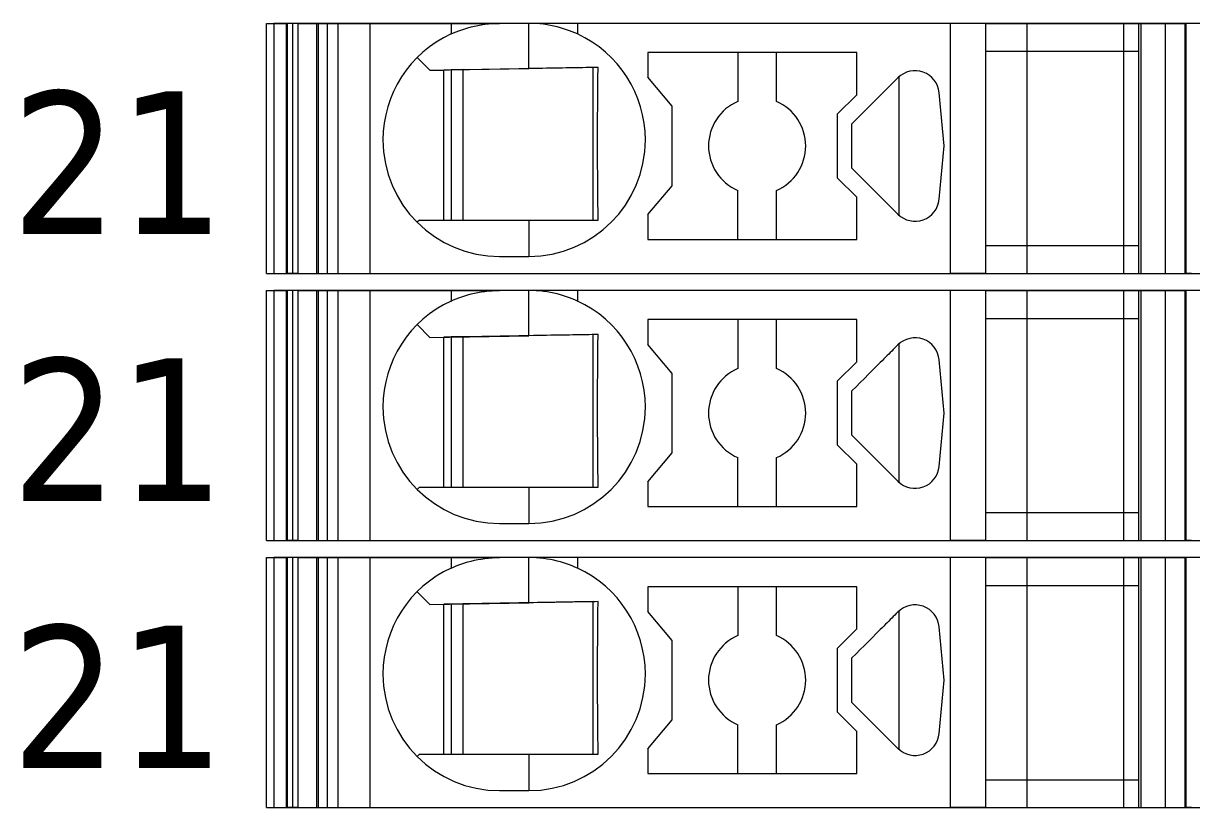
# Model space of a CAD drawing. Header units: millimetres. Extents: x 0 to 2100, y 0 to 1485.
# Drawn here: x 1216.85 to 1240.89, y 370.85 to 387 of the extents above; entities that cross this region are included whole.
import ezdxf
from ezdxf.enums import TextEntityAlignment as Align

# ---------------------------------------------------------------- set-up
doc = ezdxf.new("R2010")
doc.units = ezdxf.units.MM
for name, color, linetype, lineweight in [('EPLAN309', 5, 'Continuous', 5), ('EPLAN493', 5, 'Continuous', 5), ('MAIN-1', 7, 'Continuous', 5), ('MAIN-2', 7, 'Continuous', 5)]:
    doc.layers.add(name, color=color, linetype=linetype, lineweight=lineweight)
doc.styles.add('Tahoma', font='')
doc.styles.get('Tahoma').set_extended_font_data('Tahoma')

# ---------------------------------------------------------------- blocks, each defined once
blk = doc.blocks.new('EPLSYM_LibrarySPECIAL_Symbol12_Variant0_Placement8_75')
at = {"layer": 'EPLAN309', "lineweight": 13, "ltscale": 20}
blk.add_lwpolyline([(0, -5.15), (68.15, -5.15), (68.15, 0), (0, 0)], close=True, dxfattribs=at)
at = {"layer": 'EPLAN493', "color": 5, "style": 'Tahoma'}
blk.add_attdef('17_20450', text='', height=2.93475, dxfattribs=at).set_placement((0, -27.293475), align=Align.MIDDLE_RIGHT)
blk = doc.blocks.new('EPLSYM_LibrarySPECIAL_Symbol12_Variant0_Placement8_76')
at = {"layer": 'EPLAN309', "lineweight": 13, "ltscale": 20}
blk.add_lwpolyline([(0, -5.15), (68.15, -5.15), (68.15, 0), (0, 0)], close=True, dxfattribs=at)
at = {"layer": 'EPLAN493', "color": 5, "style": 'Tahoma'}
blk.add_attdef('17_20450', text='', height=2.93475, dxfattribs=at).set_placement((0, -27.293475), align=Align.MIDDLE_RIGHT)
blk = doc.blocks.new('EPLSYM_LibrarySPECIAL_Symbol12_Variant0_Placement8_77')
at = {"layer": 'EPLAN309', "lineweight": 13, "ltscale": 20}
blk.add_lwpolyline([(0, -5.15), (68.15, -5.15), (68.15, 0), (0, 0)], close=True, dxfattribs=at)
at = {"layer": 'EPLAN493', "color": 5, "style": 'Tahoma'}
blk.add_attdef('17_20450', text='', height=2.93475, dxfattribs=at).set_placement((0, -27.293475), align=Align.MIDDLE_RIGHT)

msp = doc.modelspace()

# ---------------------------------------------------------------- linework, layer by layer
at = {"layer": 'MAIN-1'}
for p, q in [((1221.85, 387), (1222.284, 387)), ((1221.85, 381.85), (1221.85, 387)), ((1222.393, 387), (1222.284, 387)), ((1222.284, 381.85), (1222.284, 387)), ((1222.501, 387), (1222.393, 387)), ((1222.393, 381.85), (1222.393, 387)), ((1222.501, 387), (1225.65, 387)), ((1222.501, 381.85), (1222.501, 387)), ((1225.65, 387), (1226.65, 387)), ((1225.65, 387), (1225.65, 386.782)), ((1225.872, 386.87), (1225.933, 386.89)), ((1225.933, 386.89), (1225.997, 386.909)), ((1225.997, 386.909), (1226.063, 386.927)), ((1226.063, 386.927), (1226.131, 386.943)), ((1226.131, 386.943), (1226.201, 386.958)), ((1226.201, 386.958), (1226.272, 386.97)), ((1226.272, 386.97), (1226.346, 386.981)), ((1226.346, 386.981), (1226.421, 386.989)), ((1226.421, 386.989), (1226.497, 386.995)), ((1226.497, 386.995), (1226.573, 386.999)), ((1226.573, 386.999), (1226.65, 387)), ((1227.25, 387), (1226.65, 387)), ((1227.327, 386.999), (1227.25, 387)), ((1228.25, 387), (1227.25, 387)), ((1227.25, 386.068), (1227.25, 387)), ((1227.403, 386.995), (1227.327, 386.999)), ((1227.479, 386.989), (1227.403, 386.995)), ((1227.554, 386.981), (1227.479, 386.989)), ((1227.628, 386.97), (1227.554, 386.981)), ((1227.699, 386.958), (1227.628, 386.97)), ((1227.769, 386.943), (1227.699, 386.958)), ((1227.837, 386.927), (1227.769, 386.943)), ((1227.903, 386.909), (1227.837, 386.927)), ((1227.967, 386.89), (1227.903, 386.909)), ((1228.028, 386.87), (1227.967, 386.89)), ((1235.932, 387), (1228.25, 387)), ((1228.25, 387), (1228.25, 386.782)), ((1236.65, 387), (1235.932, 387)), ((1235.932, 381.85), (1235.932, 387)), ((1236.65, 387), (1239.8, 387)), ((1236.65, 387), (1236.65, 381.85)), ((1239.8, 387), (1240.35, 387)), ((1239.8, 387), (1239.8, 381.85)), ((1240.35, 387), (1240.784, 387)), ((1240.35, 387), (1240.35, 381.85)), ((1240.893, 387), (1240.784, 387)), ((1240.784, 381.85), (1240.784, 387)), ((1225.65, 386.782), (1225.702, 386.805)), ((1225.702, 386.805), (1225.756, 386.827)), ((1225.756, 386.827), (1225.813, 386.849)), ((1225.813, 386.849), (1225.872, 386.87)), ((1228.087, 386.849), (1228.028, 386.87)), ((1228.144, 386.827), (1228.087, 386.849)), ((1228.198, 386.805), (1228.144, 386.827)), ((1228.25, 386.782), (1228.198, 386.805)), ((1236.65, 386.425), (1239.8, 386.425)), ((1224.953, 386.297), (1225.217, 386.033)), ((1229.7, 386.4), (1229.7, 385.889)), ((1234, 386.4), (1229.7, 386.4)), ((1231.55, 386.4), (1231.55, 385.392)), ((1232.35, 385.392), (1232.35, 386.4)), ((1234, 385.529), (1234, 386.4)), ((1225.217, 386.033), (1227.25, 386.068)), ((1225.5, 382.95), (1225.5, 386.038)), ((1225.65, 386.04), (1225.65, 382.95)), ((1225.9, 382.95), (1225.9, 386.045)), ((1227.345, 386.07), (1227.25, 386.068)), ((1227.438, 386.071), (1227.345, 386.07)), ((1227.53, 386.073), (1227.438, 386.071)), ((1227.618, 386.075), (1227.53, 386.073)), ((1227.703, 386.076), (1227.618, 386.075)), ((1227.786, 386.077), (1227.703, 386.076)), ((1227.865, 386.079), (1227.786, 386.077)), ((1227.943, 386.08), (1227.865, 386.079)), ((1228.017, 386.081), (1227.943, 386.08)), ((1228.09, 386.082), (1228.017, 386.081)), ((1228.16, 386.084), (1228.09, 386.082)), ((1228.229, 386.085), (1228.16, 386.084)), ((1228.297, 386.086), (1228.229, 386.085)), ((1228.363, 386.087), (1228.297, 386.086)), ((1228.428, 386.088), (1228.363, 386.087)), ((1228.491, 386.089), (1228.428, 386.088)), ((1228.554, 386.09), (1228.491, 386.089)), ((1228.615, 386.091), (1228.554, 386.09)), ((1228.579, 382.95), (1228.579, 386.091)), ((1228.676, 386.092), (1228.615, 386.091)), ((1228.674, 385.877), (1228.675, 385.95)), ((1228.675, 385.95), (1228.676, 386.022)), ((1228.676, 386.022), (1228.676, 386.092)), ((1228.672, 385.649), (1228.673, 385.727)), ((1228.673, 385.803), (1228.674, 385.877)), ((1228.673, 385.727), (1228.673, 385.803)), ((1230.2, 385.293), (1229.7, 385.889)), ((1234.658, 385.691), (1234.627, 385.659)), ((1234.69, 385.722), (1234.658, 385.691)), ((1234.721, 385.753), (1234.69, 385.722)), ((1234.752, 385.785), (1234.721, 385.753)), ((1234.784, 385.816), (1234.752, 385.785)), ((1234.815, 385.847), (1234.784, 385.816)), ((1234.846, 385.879), (1234.815, 385.847)), ((1234.867, 385.898), (1234.867, 383.052)), ((1228.67, 385.488), (1228.671, 385.57)), ((1228.67, 385.404), (1228.67, 385.488)), ((1228.671, 385.57), (1228.672, 385.649)), ((1233.6, 385.129), (1234, 385.529)), ((1234.443, 385.475), (1234.402, 385.434)), ((1234.483, 385.515), (1234.443, 385.475)), ((1234.521, 385.553), (1234.483, 385.515)), ((1234.558, 385.59), (1234.521, 385.553)), ((1234.594, 385.626), (1234.558, 385.59)), ((1234.627, 385.659), (1234.594, 385.626)), ((1235.802, 384.475), (1235.698, 385.572)), ((1228.668, 385.132), (1228.669, 385.226)), ((1228.669, 385.317), (1228.67, 385.404)), ((1228.669, 385.226), (1228.669, 385.317)), ((1230.2, 383.657), (1230.2, 385.293)), ((1234.242, 385.274), (1234.158, 385.19)), ((1234.323, 385.356), (1234.242, 385.274)), ((1234.402, 385.434), (1234.323, 385.356)), ((1228.667, 384.931), (1228.668, 385.034)), ((1228.668, 385.034), (1228.668, 385.132)), ((1233.6, 385.129), (1233.6, 383.821)), ((1233.986, 385.018), (1233.9, 384.932)), ((1234.072, 385.104), (1233.986, 385.018)), ((1234.158, 385.19), (1234.072, 385.104)), ((1228.667, 384.824), (1228.667, 384.931)), ((1228.667, 384.713), (1228.667, 384.824)), ((1233.9, 384.802), (1233.9, 384.932)), ((1233.9, 384.671), (1233.9, 384.802)), ((1228.667, 384.6), (1228.667, 384.713)), ((1228.667, 384.479), (1228.667, 384.6)), ((1233.9, 384.54), (1233.9, 384.671)), ((1233.9, 384.41), (1233.9, 384.54)), ((1228.667, 384.361), (1228.667, 384.479)), ((1228.667, 384.247), (1228.667, 384.361)), ((1228.668, 384.138), (1228.667, 384.247)), ((1233.9, 384.279), (1233.9, 384.41)), ((1233.9, 384.148), (1233.9, 384.279)), ((1235.698, 383.378), (1235.802, 384.475)), ((1228.668, 384.034), (1228.668, 384.138)), ((1228.669, 383.934), (1228.668, 384.034)), ((1233.9, 384.018), (1233.9, 384.148)), ((1233.9, 384.018), (1234.846, 383.071)), ((1228.669, 383.839), (1228.669, 383.934)), ((1228.67, 383.748), (1228.669, 383.839)), ((1234, 383.421), (1233.6, 383.821)), ((1228.671, 383.659), (1228.67, 383.748)), ((1228.672, 383.573), (1228.671, 383.659)), ((1228.672, 383.49), (1228.672, 383.573)), ((1229.7, 383.061), (1230.2, 383.657)), ((1231.55, 382.55), (1231.55, 383.558)), ((1232.35, 382.55), (1232.35, 383.558)), ((1228.673, 383.408), (1228.672, 383.49)), ((1228.674, 383.329), (1228.673, 383.408)), ((1228.675, 383.25), (1228.674, 383.329)), ((1234, 382.55), (1234, 383.421)), ((1228.676, 383.174), (1228.675, 383.25)), ((1228.676, 383.098), (1228.676, 383.174)), ((1228.677, 383.024), (1228.676, 383.098)), ((1229.7, 383.061), (1229.7, 382.55)), ((1225, 382.95), (1224.953, 382.903)), ((1225, 382.95), (1227.25, 382.95)), ((1227.25, 382.95), (1227.342, 382.95)), ((1227.25, 382.95), (1227.25, 382.2)), ((1227.342, 382.95), (1227.433, 382.95)), ((1227.433, 382.95), (1227.523, 382.95)), ((1227.523, 382.95), (1227.61, 382.95)), ((1227.61, 382.95), (1227.695, 382.95)), ((1227.695, 382.95), (1227.778, 382.95)), ((1227.778, 382.95), (1227.858, 382.95)), ((1227.858, 382.95), (1227.936, 382.95)), ((1227.936, 382.95), (1228.011, 382.95)), ((1228.011, 382.95), (1228.085, 382.95)), ((1228.085, 382.95), (1228.157, 382.95)), ((1228.157, 382.95), (1228.226, 382.95)), ((1228.226, 382.95), (1228.295, 382.95)), ((1228.295, 382.95), (1228.361, 382.95)), ((1228.361, 382.95), (1228.427, 382.95)), ((1228.427, 382.95), (1228.491, 382.95)), ((1228.491, 382.95), (1228.555, 382.95)), ((1228.555, 382.95), (1228.617, 382.95)), ((1228.617, 382.95), (1228.678, 382.95)), ((1228.678, 382.95), (1228.677, 383.024)), ((1229.7, 382.55), (1234, 382.55)), ((1236.65, 382.425), (1239.8, 382.425)), ((1226.65, 382.2), (1227.25, 382.2)), ((1221.85, 381.85), (1222.284, 381.85)), ((1222.393, 381.85), (1222.284, 381.85)), ((1222.501, 381.85), (1222.393, 381.85)), ((1222.501, 381.85), (1235.932, 381.85)), ((1236.65, 381.85), (1235.932, 381.85)), ((1236.65, 381.85), (1239.8, 381.85)), ((1239.8, 381.85), (1240.35, 381.85)), ((1240.35, 381.85), (1240.784, 381.85)), ((1240.893, 381.85), (1240.784, 381.85)), ((1221.85, 381.5), (1222.284, 381.5)), ((1221.85, 376.35), (1221.85, 381.5)), ((1222.393, 381.5), (1222.284, 381.5)), ((1222.284, 376.35), (1222.284, 381.5)), ((1222.501, 381.5), (1222.393, 381.5)), ((1222.393, 376.35), (1222.393, 381.5)), ((1222.501, 381.5), (1225.65, 381.5)), ((1222.501, 376.35), (1222.501, 381.5)), ((1225.65, 381.5), (1226.65, 381.5)), ((1225.65, 381.5), (1225.65, 381.282)), ((1225.813, 381.349), (1225.872, 381.37)), ((1225.872, 381.37), (1225.933, 381.39)), ((1225.933, 381.39), (1225.997, 381.409)), ((1225.997, 381.409), (1226.063, 381.427)), ((1226.063, 381.427), (1226.131, 381.443)), ((1226.131, 381.443), (1226.201, 381.458)), ((1226.201, 381.458), (1226.272, 381.47)), ((1226.272, 381.47), (1226.346, 381.481)), ((1226.346, 381.481), (1226.421, 381.489)), ((1226.421, 381.489), (1226.497, 381.495)), ((1226.497, 381.495), (1226.573, 381.499)), ((1226.573, 381.499), (1226.65, 381.5)), ((1227.25, 381.5), (1226.65, 381.5)), ((1227.327, 381.499), (1227.25, 381.5)), ((1228.25, 381.5), (1227.25, 381.5)), ((1227.25, 380.568), (1227.25, 381.5)), ((1227.403, 381.495), (1227.327, 381.499)), ((1227.479, 381.489), (1227.403, 381.495)), ((1227.554, 381.481), (1227.479, 381.489)), ((1227.628, 381.47), (1227.554, 381.481)), ((1227.699, 381.458), (1227.628, 381.47)), ((1227.769, 381.443), (1227.699, 381.458)), ((1227.837, 381.427), (1227.769, 381.443)), ((1227.903, 381.409), (1227.837, 381.427)), ((1227.967, 381.39), (1227.903, 381.409)), ((1228.028, 381.37), (1227.967, 381.39)), ((1228.087, 381.349), (1228.028, 381.37)), ((1235.932, 381.5), (1228.25, 381.5)), ((1228.25, 381.5), (1228.25, 381.282)), ((1236.65, 381.5), (1235.932, 381.5)), ((1235.932, 376.35), (1235.932, 381.5)), ((1236.65, 381.5), (1239.8, 381.5)), ((1236.65, 381.5), (1236.65, 376.35)), ((1239.8, 381.5), (1240.35, 381.5)), ((1239.8, 381.5), (1239.8, 376.35)), ((1240.35, 381.5), (1240.784, 381.5)), ((1240.35, 381.5), (1240.35, 376.35)), ((1240.893, 381.5), (1240.784, 381.5)), ((1240.784, 376.35), (1240.784, 381.5)), ((1225.65, 381.282), (1225.702, 381.305)), ((1225.702, 381.305), (1225.756, 381.327)), ((1225.756, 381.327), (1225.813, 381.349)), ((1228.144, 381.327), (1228.087, 381.349)), ((1228.198, 381.305), (1228.144, 381.327)), ((1228.25, 381.282), (1228.198, 381.305)), ((1229.7, 380.9), (1229.7, 380.389)), ((1234, 380.9), (1229.7, 380.9)), ((1231.55, 380.9), (1231.55, 379.892)), ((1232.35, 379.892), (1232.35, 380.9)), ((1234, 380.029), (1234, 380.9)), ((1236.65, 380.925), (1239.8, 380.925)), ((1224.953, 380.797), (1225.217, 380.533)), ((1225.217, 380.533), (1227.25, 380.568)), ((1225.5, 377.45), (1225.5, 380.538)), ((1225.65, 380.54), (1225.65, 377.45)), ((1225.9, 377.45), (1225.9, 380.545)), ((1227.345, 380.57), (1227.25, 380.568)), ((1227.438, 380.571), (1227.345, 380.57)), ((1227.53, 380.573), (1227.438, 380.571)), ((1227.618, 380.575), (1227.53, 380.573)), ((1227.703, 380.576), (1227.618, 380.575)), ((1227.786, 380.577), (1227.703, 380.576)), ((1227.865, 380.579), (1227.786, 380.577)), ((1227.943, 380.58), (1227.865, 380.579)), ((1228.017, 380.581), (1227.943, 380.58)), ((1228.09, 380.582), (1228.017, 380.581)), ((1228.16, 380.584), (1228.09, 380.582)), ((1228.229, 380.585), (1228.16, 380.584)), ((1228.297, 380.586), (1228.229, 380.585)), ((1228.363, 380.587), (1228.297, 380.586)), ((1228.428, 380.588), (1228.363, 380.587)), ((1228.491, 380.589), (1228.428, 380.588)), ((1228.554, 380.59), (1228.491, 380.589)), ((1228.615, 380.591), (1228.554, 380.59)), ((1228.579, 377.45), (1228.579, 380.591)), ((1228.676, 380.592), (1228.615, 380.591)), ((1228.674, 380.377), (1228.675, 380.45)), ((1228.675, 380.45), (1228.676, 380.522)), ((1228.676, 380.522), (1228.676, 380.592)), ((1234.867, 380.398), (1234.867, 377.552)), ((1228.672, 380.149), (1228.673, 380.227)), ((1228.673, 380.303), (1228.674, 380.377)), ((1228.673, 380.227), (1228.673, 380.303)), ((1230.2, 379.793), (1229.7, 380.389)), ((1234.627, 380.159), (1234.594, 380.126)), ((1234.658, 380.191), (1234.627, 380.159)), ((1234.69, 380.222), (1234.658, 380.191)), ((1234.721, 380.253), (1234.69, 380.222)), ((1234.752, 380.285), (1234.721, 380.253)), ((1234.784, 380.316), (1234.752, 380.285)), ((1234.815, 380.347), (1234.784, 380.316)), ((1234.846, 380.379), (1234.815, 380.347)), ((1228.67, 379.988), (1228.671, 380.07)), ((1228.67, 379.904), (1228.67, 379.988)), ((1228.671, 380.07), (1228.672, 380.149)), ((1233.6, 379.629), (1234, 380.029)), ((1234.402, 379.934), (1234.323, 379.856)), ((1234.443, 379.975), (1234.402, 379.934)), ((1234.483, 380.015), (1234.443, 379.975)), ((1234.521, 380.053), (1234.483, 380.015)), ((1234.558, 380.09), (1234.521, 380.053)), ((1234.594, 380.126), (1234.558, 380.09)), ((1235.802, 378.975), (1235.698, 380.072)), ((1228.668, 379.632), (1228.669, 379.726)), ((1228.669, 379.817), (1228.67, 379.904)), ((1228.669, 379.726), (1228.669, 379.817)), ((1230.2, 378.157), (1230.2, 379.793)), ((1234.158, 379.69), (1234.072, 379.604)), ((1234.242, 379.774), (1234.158, 379.69)), ((1234.323, 379.856), (1234.242, 379.774)), ((1228.667, 379.431), (1228.668, 379.534)), ((1228.668, 379.534), (1228.668, 379.632)), ((1233.6, 379.629), (1233.6, 378.321)), ((1233.986, 379.518), (1233.9, 379.432)), ((1234.072, 379.604), (1233.986, 379.518)), ((1228.667, 379.324), (1228.667, 379.431)), ((1228.667, 379.213), (1228.667, 379.324)), ((1228.667, 379.1), (1228.667, 379.213)), ((1233.9, 379.302), (1233.9, 379.432)), ((1233.9, 379.171), (1233.9, 379.302)), ((1228.667, 378.979), (1228.667, 379.1)), ((1228.667, 378.861), (1228.667, 378.979)), ((1233.9, 379.04), (1233.9, 379.171)), ((1233.9, 378.91), (1233.9, 379.04)), ((1235.698, 377.878), (1235.802, 378.975)), ((1228.667, 378.747), (1228.667, 378.861)), ((1228.668, 378.638), (1228.667, 378.747)), ((1233.9, 378.779), (1233.9, 378.91)), ((1233.9, 378.648), (1233.9, 378.779)), ((1228.668, 378.534), (1228.668, 378.638)), ((1228.669, 378.434), (1228.668, 378.534)), ((1233.9, 378.518), (1233.9, 378.648)), ((1233.9, 378.518), (1234.846, 377.571)), ((1228.669, 378.339), (1228.669, 378.434)), ((1228.67, 378.248), (1228.669, 378.339)), ((1228.671, 378.159), (1228.67, 378.248)), ((1234, 377.921), (1233.6, 378.321)), ((1228.672, 378.073), (1228.671, 378.159)), ((1228.672, 377.99), (1228.672, 378.073)), ((1229.7, 377.561), (1230.2, 378.157)), ((1231.55, 377.05), (1231.55, 378.058)), ((1232.35, 377.05), (1232.35, 378.058)), ((1228.673, 377.908), (1228.672, 377.99)), ((1228.674, 377.829), (1228.673, 377.908)), ((1228.675, 377.75), (1228.674, 377.829)), ((1234, 377.05), (1234, 377.921)), ((1228.676, 377.674), (1228.675, 377.75)), ((1228.676, 377.598), (1228.676, 377.674)), ((1228.677, 377.524), (1228.676, 377.598)), ((1228.678, 377.45), (1228.677, 377.524)), ((1229.7, 377.561), (1229.7, 377.05)), ((1225, 377.45), (1224.953, 377.403)), ((1225, 377.45), (1227.25, 377.45)), ((1227.25, 377.45), (1227.342, 377.45)), ((1227.25, 377.45), (1227.25, 376.7)), ((1227.342, 377.45), (1227.433, 377.45)), ((1227.433, 377.45), (1227.523, 377.45)), ((1227.523, 377.45), (1227.61, 377.45)), ((1227.61, 377.45), (1227.695, 377.45)), ((1227.695, 377.45), (1227.778, 377.45)), ((1227.778, 377.45), (1227.858, 377.45)), ((1227.858, 377.45), (1227.936, 377.45)), ((1227.936, 377.45), (1228.011, 377.45)), ((1228.011, 377.45), (1228.085, 377.45)), ((1228.085, 377.45), (1228.157, 377.45)), ((1228.157, 377.45), (1228.226, 377.45)), ((1228.226, 377.45), (1228.295, 377.45)), ((1228.295, 377.45), (1228.361, 377.45)), ((1228.361, 377.45), (1228.427, 377.45)), ((1228.427, 377.45), (1228.491, 377.45)), ((1228.491, 377.45), (1228.555, 377.45)), ((1228.555, 377.45), (1228.617, 377.45)), ((1228.617, 377.45), (1228.678, 377.45)), ((1229.7, 377.05), (1234, 377.05)), ((1236.65, 376.925), (1239.8, 376.925)), ((1226.65, 376.7), (1227.25, 376.7)), ((1221.85, 376.35), (1222.284, 376.35)), ((1222.393, 376.35), (1222.284, 376.35)), ((1222.501, 376.35), (1222.393, 376.35)), ((1222.501, 376.35), (1235.932, 376.35)), ((1236.65, 376.35), (1235.932, 376.35)), ((1236.65, 376.35), (1239.8, 376.35)), ((1239.8, 376.35), (1240.35, 376.35)), ((1240.35, 376.35), (1240.784, 376.35)), ((1240.893, 376.35), (1240.784, 376.35)), ((1221.85, 376), (1222.284, 376)), ((1221.85, 370.85), (1221.85, 376)), ((1222.393, 376), (1222.284, 376)), ((1222.284, 370.85), (1222.284, 376)), ((1222.501, 376), (1222.393, 376)), ((1222.393, 370.85), (1222.393, 376)), ((1222.501, 376), (1225.65, 376)), ((1222.501, 370.85), (1222.501, 376)), ((1225.65, 376), (1226.65, 376)), ((1225.65, 376), (1225.65, 375.782)), ((1225.702, 375.805), (1225.756, 375.827)), ((1225.756, 375.827), (1225.813, 375.849)), ((1225.813, 375.849), (1225.872, 375.87)), ((1225.872, 375.87), (1225.933, 375.89)), ((1225.933, 375.89), (1225.997, 375.909)), ((1225.997, 375.909), (1226.063, 375.927)), ((1226.063, 375.927), (1226.131, 375.943)), ((1226.131, 375.943), (1226.201, 375.958)), ((1226.201, 375.958), (1226.272, 375.97)), ((1226.272, 375.97), (1226.346, 375.981)), ((1226.346, 375.981), (1226.421, 375.989)), ((1226.421, 375.989), (1226.497, 375.995)), ((1226.497, 375.995), (1226.573, 375.999)), ((1226.573, 375.999), (1226.65, 376)), ((1227.25, 376), (1226.65, 376)), ((1227.327, 375.999), (1227.25, 376)), ((1228.25, 376), (1227.25, 376)), ((1227.25, 375.068), (1227.25, 376)), ((1227.403, 375.995), (1227.327, 375.999)), ((1227.479, 375.989), (1227.403, 375.995)), ((1227.554, 375.981), (1227.479, 375.989)), ((1227.628, 375.97), (1227.554, 375.981)), ((1227.699, 375.958), (1227.628, 375.97)), ((1227.769, 375.943), (1227.699, 375.958)), ((1227.837, 375.927), (1227.769, 375.943)), ((1227.903, 375.909), (1227.837, 375.927)), ((1227.967, 375.89), (1227.903, 375.909)), ((1228.028, 375.87), (1227.967, 375.89)), ((1228.087, 375.849), (1228.028, 375.87)), ((1228.144, 375.827), (1228.087, 375.849)), ((1228.198, 375.805), (1228.144, 375.827)), ((1235.932, 376), (1228.25, 376)), ((1228.25, 376), (1228.25, 375.782)), ((1236.65, 376), (1235.932, 376)), ((1235.932, 370.85), (1235.932, 376)), ((1236.65, 376), (1239.8, 376)), ((1236.65, 376), (1236.65, 370.85)), ((1239.8, 376), (1240.35, 376)), ((1239.8, 376), (1239.8, 370.85)), ((1240.35, 376), (1240.784, 376)), ((1240.35, 376), (1240.35, 370.85)), ((1240.893, 376), (1240.784, 376)), ((1240.784, 370.85), (1240.784, 376)), ((1225.65, 375.782), (1225.702, 375.805)), ((1228.25, 375.782), (1228.198, 375.805)), ((1229.7, 375.4), (1229.7, 374.889)), ((1234, 375.4), (1229.7, 375.4)), ((1231.55, 375.4), (1231.55, 374.392)), ((1232.35, 374.392), (1232.35, 375.4)), ((1234, 374.529), (1234, 375.4)), ((1236.65, 375.425), (1239.8, 375.425)), ((1224.953, 375.297), (1225.217, 375.033)), ((1225.217, 375.033), (1227.25, 375.068)), ((1225.5, 371.95), (1225.5, 375.038)), ((1225.65, 375.04), (1225.65, 371.95)), ((1225.9, 371.95), (1225.9, 375.045)), ((1227.345, 375.07), (1227.25, 375.068)), ((1227.438, 375.071), (1227.345, 375.07)), ((1227.53, 375.073), (1227.438, 375.071)), ((1227.618, 375.075), (1227.53, 375.073)), ((1227.703, 375.076), (1227.618, 375.075)), ((1227.786, 375.077), (1227.703, 375.076)), ((1227.865, 375.079), (1227.786, 375.077)), ((1227.943, 375.08), (1227.865, 375.079)), ((1228.017, 375.081), (1227.943, 375.08)), ((1228.09, 375.082), (1228.017, 375.081)), ((1228.16, 375.084), (1228.09, 375.082)), ((1228.229, 375.085), (1228.16, 375.084)), ((1228.297, 375.086), (1228.229, 375.085)), ((1228.363, 375.087), (1228.297, 375.086)), ((1228.428, 375.088), (1228.363, 375.087)), ((1228.491, 375.089), (1228.428, 375.088)), ((1228.554, 375.09), (1228.491, 375.089)), ((1228.615, 375.091), (1228.554, 375.09)), ((1228.579, 371.95), (1228.579, 375.091)), ((1228.676, 375.092), (1228.615, 375.091)), ((1228.673, 374.803), (1228.674, 374.877)), ((1228.674, 374.877), (1228.675, 374.95)), ((1228.675, 374.95), (1228.676, 375.022)), ((1228.676, 375.022), (1228.676, 375.092)), ((1230.2, 374.293), (1229.7, 374.889)), ((1234.846, 374.879), (1234.815, 374.847)), ((1234.867, 374.898), (1234.867, 372.052)), ((1228.671, 374.57), (1228.672, 374.649)), ((1228.672, 374.649), (1228.673, 374.727)), ((1228.673, 374.727), (1228.673, 374.803)), ((1234.594, 374.626), (1234.558, 374.59)), ((1234.627, 374.659), (1234.594, 374.626)), ((1234.658, 374.691), (1234.627, 374.659)), ((1234.69, 374.722), (1234.658, 374.691)), ((1234.721, 374.753), (1234.69, 374.722)), ((1234.752, 374.785), (1234.721, 374.753)), ((1234.784, 374.816), (1234.752, 374.785)), ((1234.815, 374.847), (1234.784, 374.816)), ((1228.669, 374.317), (1228.67, 374.404)), ((1228.67, 374.488), (1228.671, 374.57)), ((1228.67, 374.404), (1228.67, 374.488)), ((1233.6, 374.129), (1234, 374.529)), ((1234.402, 374.434), (1234.323, 374.356)), ((1234.443, 374.475), (1234.402, 374.434)), ((1234.483, 374.515), (1234.443, 374.475)), ((1234.521, 374.553), (1234.483, 374.515)), ((1234.558, 374.59), (1234.521, 374.553)), ((1235.802, 373.475), (1235.698, 374.572)), ((1228.668, 374.132), (1228.669, 374.226)), ((1228.669, 374.226), (1228.669, 374.317)), ((1230.2, 372.657), (1230.2, 374.293)), ((1234.158, 374.19), (1234.072, 374.104)), ((1234.242, 374.274), (1234.158, 374.19)), ((1234.323, 374.356), (1234.242, 374.274)), ((1228.667, 373.931), (1228.668, 374.034)), ((1228.667, 373.824), (1228.667, 373.931)), ((1228.668, 374.034), (1228.668, 374.132)), ((1233.6, 374.129), (1233.6, 372.821)), ((1233.986, 374.018), (1233.9, 373.932)), ((1233.9, 373.802), (1233.9, 373.932)), ((1234.072, 374.104), (1233.986, 374.018)), ((1228.667, 373.713), (1228.667, 373.824)), ((1228.667, 373.6), (1228.667, 373.713)), ((1233.9, 373.671), (1233.9, 373.802)), ((1233.9, 373.54), (1233.9, 373.671)), ((1228.667, 373.479), (1228.667, 373.6)), ((1228.667, 373.361), (1228.667, 373.479)), ((1233.9, 373.41), (1233.9, 373.54)), ((1235.698, 372.378), (1235.802, 373.475)), ((1228.667, 373.247), (1228.667, 373.361)), ((1228.668, 373.138), (1228.667, 373.247)), ((1233.9, 373.279), (1233.9, 373.41)), ((1233.9, 373.148), (1233.9, 373.279)), ((1228.668, 373.034), (1228.668, 373.138)), ((1228.669, 372.934), (1228.668, 373.034)), ((1233.9, 373.018), (1233.9, 373.148)), ((1233.9, 373.018), (1234.846, 372.071)), ((1228.669, 372.839), (1228.669, 372.934)), ((1228.67, 372.748), (1228.669, 372.839)), ((1228.671, 372.659), (1228.67, 372.748)), ((1234, 372.421), (1233.6, 372.821)), ((1228.672, 372.573), (1228.671, 372.659)), ((1228.672, 372.49), (1228.672, 372.573)), ((1228.673, 372.408), (1228.672, 372.49)), ((1229.7, 372.061), (1230.2, 372.657)), ((1231.55, 371.55), (1231.55, 372.558)), ((1232.35, 371.55), (1232.35, 372.558)), ((1228.674, 372.329), (1228.673, 372.408)), ((1228.675, 372.25), (1228.674, 372.329)), ((1228.676, 372.174), (1228.675, 372.25)), ((1234, 371.55), (1234, 372.421)), ((1228.676, 372.098), (1228.676, 372.174)), ((1228.677, 372.024), (1228.676, 372.098)), ((1228.678, 371.95), (1228.677, 372.024)), ((1229.7, 372.061), (1229.7, 371.55)), ((1225, 371.95), (1224.953, 371.903)), ((1225, 371.95), (1227.25, 371.95)), ((1227.25, 371.95), (1227.342, 371.95)), ((1227.25, 371.95), (1227.25, 371.2)), ((1227.342, 371.95), (1227.433, 371.95)), ((1227.433, 371.95), (1227.523, 371.95)), ((1227.523, 371.95), (1227.61, 371.95)), ((1227.61, 371.95), (1227.695, 371.95)), ((1227.695, 371.95), (1227.778, 371.95)), ((1227.778, 371.95), (1227.858, 371.95)), ((1227.858, 371.95), (1227.936, 371.95)), ((1227.936, 371.95), (1228.011, 371.95)), ((1228.011, 371.95), (1228.085, 371.95)), ((1228.085, 371.95), (1228.157, 371.95)), ((1228.157, 371.95), (1228.226, 371.95)), ((1228.226, 371.95), (1228.295, 371.95)), ((1228.295, 371.95), (1228.361, 371.95)), ((1228.361, 371.95), (1228.427, 371.95)), ((1228.427, 371.95), (1228.491, 371.95)), ((1228.491, 371.95), (1228.555, 371.95)), ((1228.555, 371.95), (1228.617, 371.95)), ((1228.617, 371.95), (1228.678, 371.95)), ((1229.7, 371.55), (1234, 371.55)), ((1236.65, 371.425), (1239.8, 371.425)), ((1226.65, 371.2), (1227.25, 371.2)), ((1221.85, 370.85), (1222.284, 370.85)), ((1222.393, 370.85), (1222.284, 370.85)), ((1222.501, 370.85), (1222.393, 370.85)), ((1222.501, 370.85), (1235.932, 370.85)), ((1236.65, 370.85), (1235.932, 370.85)), ((1236.65, 370.85), (1239.8, 370.85)), ((1239.8, 370.85), (1240.35, 370.85)), ((1240.35, 370.85), (1240.784, 370.85)), ((1240.893, 370.85), (1240.784, 370.85))]:
    msp.add_line(p, q, dxfattribs=at)
for centre, radius, start, end in [((1226.65, 384.6), 2.4, 114.6244, 180), ((1227.25, 384.6), 2.4, 0, 65.3756), ((1235.2, 385.525), 0.5, 5.4404, 135), ((1231.95, 384.475), 1, 113.5782, 180), ((1231.95, 384.475), 1, 0, 66.4218), ((1226.65, 384.6), 2.4, 180, 270), ((1227.25, 384.6), 2.4, 270, 0), ((1231.95, 384.475), 1, 180, 246.4218), ((1231.95, 384.475), 1, 293.5782, 0), ((1235.2, 383.425), 0.5, 225, 354.5596), ((1226.65, 379.1), 2.4, 114.6244, 180), ((1227.25, 379.1), 2.4, 0, 65.3756), ((1235.2, 380.025), 0.5, 5.4404, 135), ((1231.95, 378.975), 1, 113.5782, 180), ((1231.95, 378.975), 1, 0, 66.4218), ((1226.65, 379.1), 2.4, 180, 270), ((1227.25, 379.1), 2.4, 270, 0), ((1231.95, 378.975), 1, 180, 246.4218), ((1231.95, 378.975), 1, 293.5782, 0), ((1235.2, 377.925), 0.5, 225, 354.5596), ((1226.65, 373.6), 2.4, 114.6244, 180), ((1227.25, 373.6), 2.4, 0, 65.3756), ((1235.2, 374.525), 0.5, 5.4404, 135), ((1231.95, 373.475), 1, 113.5782, 180), ((1231.95, 373.475), 1, 0, 66.4218), ((1226.65, 373.6), 2.4, 180, 270), ((1227.25, 373.6), 2.4, 270, 0), ((1231.95, 373.475), 1, 180, 246.4218), ((1231.95, 373.475), 1, 293.5782, 0), ((1235.2, 372.425), 0.5, 225, 354.5596)]:
    msp.add_arc(centre, radius, start, end, dxfattribs=at)
at = {"layer": 'MAIN-2'}
for p, q in [((1222.256, 387), (1222.256, 381.85)), ((1222.889, 381.85), (1222.889, 387)), ((1222.917, 387), (1222.917, 381.85)), ((1223.102, 387), (1223.102, 381.85)), ((1223.32, 387), (1223.32, 381.85)), ((1223.981, 387), (1223.981, 381.85)), ((1237.506, 381.85), (1237.506, 387)), ((1239.491, 387), (1239.491, 381.85)), ((1239.85, 387), (1239.85, 381.85)), ((1240.756, 387), (1240.756, 381.85)), ((1225.217, 386.033), (1225.5, 386.038)), ((1225.65, 386.042), (1225.5, 386.039)), ((1225.5, 386.039), (1225.5, 386.038)), ((1225.5, 386.038), (1225.5, 386.038)), ((1225.9, 386.048), (1225.65, 386.043)), ((1225.65, 386.042), (1225.65, 386.043)), ((1225.65, 386.042), (1225.65, 386.04)), ((1225.9, 386.053), (1228.579, 386.1)), ((1225.9, 386.048), (1225.9, 386.053)), ((1225.9, 386.045), (1225.9, 386.048)), ((1228.579, 386.1), (1228.676, 386.092)), ((1228.579, 386.091), (1228.579, 386.1)), ((1225.65, 382.95), (1225.65, 382.95)), ((1225.9, 382.95), (1225.9, 382.95)), ((1222.256, 381.5), (1222.256, 376.35)), ((1222.889, 376.35), (1222.889, 381.5)), ((1222.917, 381.5), (1222.917, 376.35)), ((1223.102, 381.5), (1223.102, 376.35)), ((1223.32, 381.5), (1223.32, 376.35)), ((1223.981, 381.5), (1223.981, 376.35)), ((1237.506, 376.35), (1237.506, 381.5)), ((1239.491, 381.5), (1239.491, 376.35)), ((1239.85, 381.5), (1239.85, 376.35)), ((1240.756, 381.5), (1240.756, 376.35)), ((1225.217, 380.533), (1225.5, 380.538)), ((1225.65, 380.542), (1225.5, 380.539)), ((1225.5, 380.539), (1225.5, 380.538)), ((1225.5, 380.538), (1225.5, 380.538)), ((1225.9, 380.548), (1225.65, 380.543)), ((1225.65, 380.542), (1225.65, 380.543)), ((1225.65, 380.542), (1225.65, 380.54)), ((1225.9, 380.553), (1228.579, 380.6)), ((1225.9, 380.548), (1225.9, 380.553)), ((1225.9, 380.545), (1225.9, 380.548)), ((1228.579, 380.6), (1228.676, 380.592)), ((1228.579, 380.591), (1228.579, 380.6)), ((1225.65, 377.45), (1225.65, 377.45)), ((1225.9, 377.45), (1225.9, 377.45)), ((1222.256, 376), (1222.256, 370.85)), ((1222.889, 370.85), (1222.889, 376)), ((1222.917, 376), (1222.917, 370.85)), ((1223.102, 376), (1223.102, 370.85)), ((1223.32, 376), (1223.32, 370.85)), ((1223.981, 376), (1223.981, 370.85)), ((1237.506, 370.85), (1237.506, 376)), ((1239.491, 376), (1239.491, 370.85)), ((1239.85, 376), (1239.85, 370.85)), ((1240.756, 376), (1240.756, 370.85)), ((1225.217, 375.033), (1225.5, 375.038)), ((1225.65, 375.042), (1225.5, 375.039)), ((1225.5, 375.039), (1225.5, 375.038)), ((1225.5, 375.038), (1225.5, 375.038)), ((1225.9, 375.048), (1225.65, 375.043)), ((1225.65, 375.042), (1225.65, 375.043)), ((1225.65, 375.042), (1225.65, 375.04)), ((1225.9, 375.053), (1228.579, 375.1)), ((1225.9, 375.048), (1225.9, 375.053)), ((1225.9, 375.045), (1225.9, 375.048)), ((1228.579, 375.1), (1228.676, 375.092)), ((1228.579, 375.091), (1228.579, 375.1)), ((1225.65, 371.95), (1225.65, 371.95)), ((1225.9, 371.95), (1225.9, 371.95))]:
    msp.add_line(p, q, dxfattribs=at)

# ---------------------------------------------------------------- block references
ref = msp.add_blockref('EPLSYM_LibrarySPECIAL_Symbol12_Variant0_Placement8_75', (1222, 387))
ref.add_attrib('17_20450', '21', dxfattribs={"layer": 'EPLAN493', "color": 5, "height": 2.9348, "style": 'Tahoma'}).set_placement((1221, 384.132), align=Align.MIDDLE_RIGHT)
ref = msp.add_blockref('EPLSYM_LibrarySPECIAL_Symbol12_Variant0_Placement8_76', (1222, 381.5))
ref.add_attrib('17_20450', '21', dxfattribs={"layer": 'EPLAN493', "color": 5, "height": 2.9348, "style": 'Tahoma'}).set_placement((1221, 378.632), align=Align.MIDDLE_RIGHT)
ref = msp.add_blockref('EPLSYM_LibrarySPECIAL_Symbol12_Variant0_Placement8_77', (1222, 376))
ref.add_attrib('17_20450', '21', dxfattribs={"layer": 'EPLAN493', "color": 5, "height": 2.9348, "style": 'Tahoma'}).set_placement((1221, 373.132), align=Align.MIDDLE_RIGHT)

doc.saveas('drawing.dxf')
